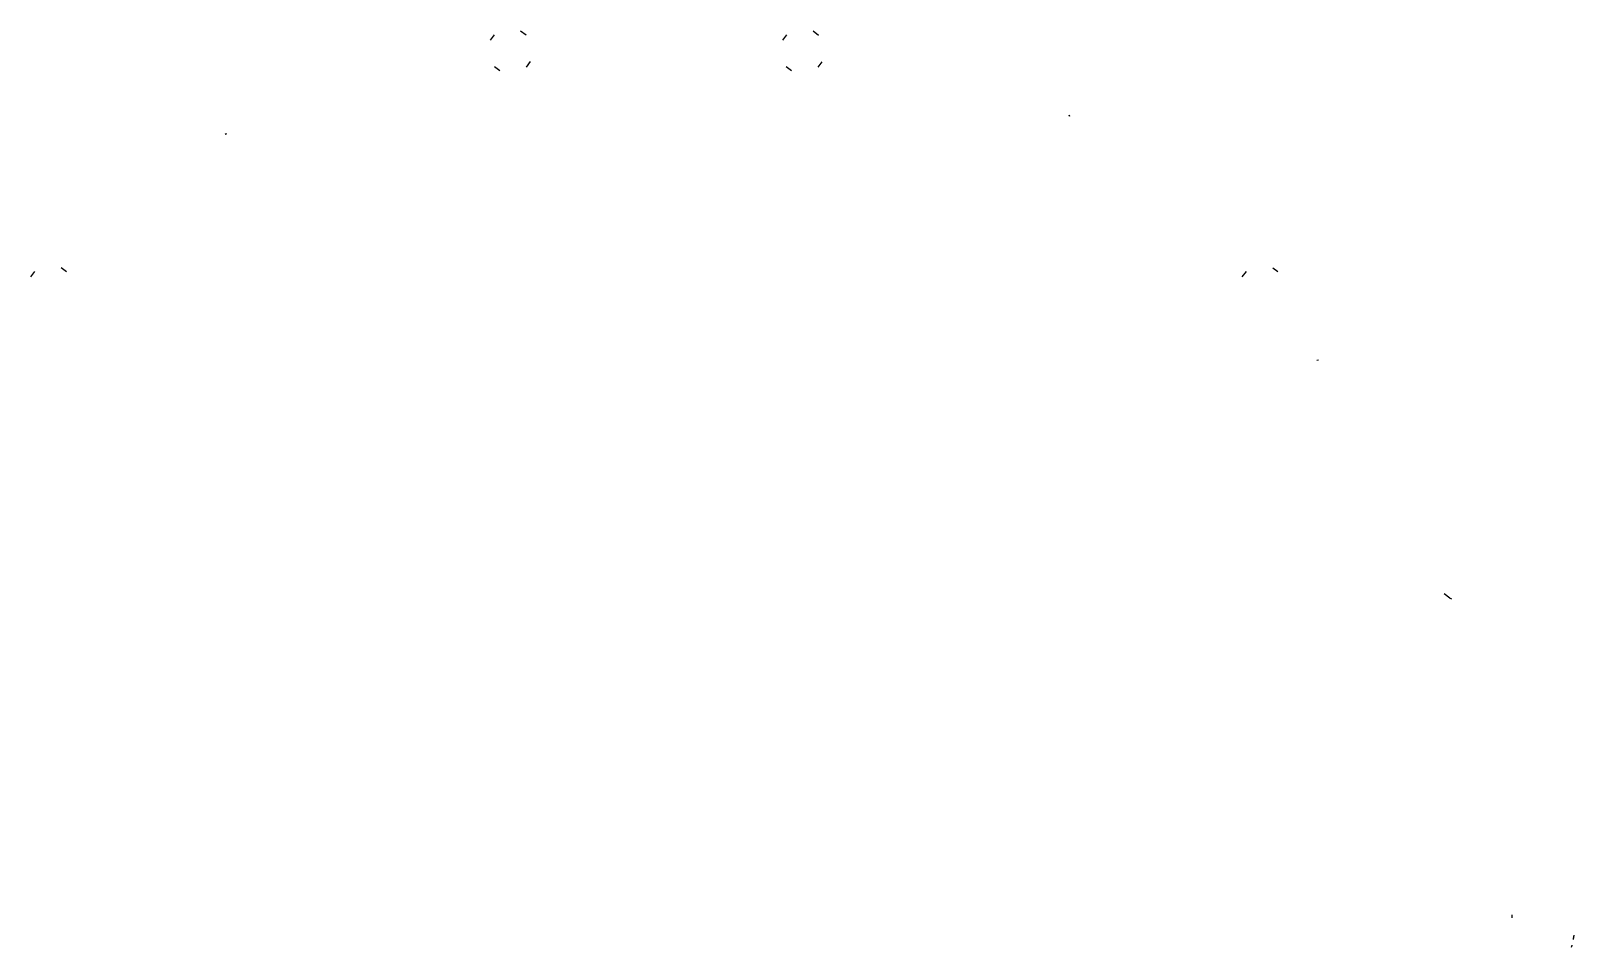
# Model space of a CAD drawing. Header units: millimetres. Extents: x -171 to 250, y -34 to 216.
import ezdxf

# ---------------------------------------------------------------- set-up
doc = ezdxf.new("R2010")
doc.units = ezdxf.units.MM
doc.layers.add('Layer0_6', color=7, linetype='Continuous', true_color=0x99e499)

msp = doc.modelspace()

# ---------------------------------------------------------------- linework, layer by layer
at = {"layer": 'Layer0_6', "color": 18, "true_color": 0x000000, "extrusion": (-1, 1.19209e-07, -3.57628e-07)}
for p, q in [((-37.65, 215.8, 625.78), (-36.15, 214.67, 625.78)), ((42.3, 215.77, 625.78), (43.77, 214.64, 625.78)), ((-45.87, 213.22, 625.78), (-44.81, 214.69, 625.78)), ((34.04, 213.3, 625.78), (35.1, 214.72, 625.78)), ((-35.05, 207.39, 625.78), (-36.11, 205.92, 625.78)), ((44.69, 207.33, 625.78), (43.64, 205.91, 625.78)), ((-43.29, 204.84, 625.78), (-44.78, 205.96, 625.78)), ((36.44, 204.84, 625.78), (34.97, 205.97, 625.78)), ((112.48, 192.43, 625.78), (112.31, 192.78, 625.78)), ((112.43, 192.54, 625.78), (112.31, 192.78, 625.78)), ((-117.98, 187.7, 625.78), (-118.33, 187.51, 625.78)), ((-118.09, 187.64, 625.78), (-118.33, 187.51, 625.78)), ((-171.47, 148.64, 625.78), (-170.37, 150.11, 625.78)), ((-163.17, 151.12, 625.78), (-161.74, 150.06, 625.78)), ((159.6, 148.65, 625.78), (160.71, 150.11, 625.78)), ((167.9, 151.11, 625.78), (169.33, 150.05, 625.78)), ((180, 125.84, 378.26), (180.44, 125.92, 378.28)), ((216.32, 60.87, 625.78), (214.73, 62, 625.78)), ((216.32, 60.87, 625.78), (216.75, 60.67, 625.78)), ((216.32, 60.87, 625.78), (216.69, 60.7, 625.78)), ((233.39, -26.48, 636.23), (233.39, -25.67, 636.2)), ((250.09, -32.38, 660.8), (250.29, -31.24, 661.35)), ((250.09, -32.35, 660.82), (250.29, -31.24, 661.35)), ((250.11, -32.27, 660.85), (250.29, -31.24, 661.35)), ((250.13, -32.13, 660.93), (250.29, -31.24, 661.35)), ((249.61, -34.49, 659.39), (249.73, -33.99, 659.77)), ((249.62, -34.45, 659.42), (249.73, -33.99, 659.77)), ((249.64, -34.39, 659.47), (249.73, -33.99, 659.77))]:
    msp.add_line(p, q, dxfattribs=at)

doc.saveas('drawing.dxf')
